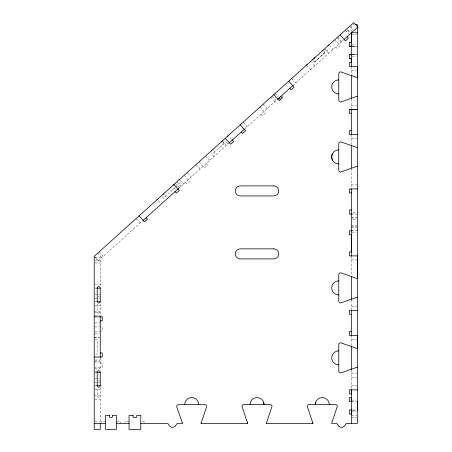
<?xml version="1.0" encoding="UTF-8"?>
<svg xmlns="http://www.w3.org/2000/svg" width="452" height="452" viewBox="0 0 452 452"><rect width="100%" height="100%" fill="white"/><g stroke="black" fill="none" stroke-linecap="round" stroke-linejoin="round"><path stroke-width="0.34" stroke-dasharray="2.26 1.69" d="M224.119 143.38L223.13 142.244M314.767 65.817L311.807 62.404M313.507 60.867L314.603 61.907M316.05 60.608L316.451 60.246M318.796 58.139L316.886 59.856M320.694 56.427L322.604 54.703M175.286 187.354L165.172 196.462L164.161 195.337M175.794 186.896L180.376 182.766M224.141 143.363L213.706 152.759L212.677 151.657M314.519 61.986L329.452 48.539M315.688 60.935L314.722 61.805M319.276 57.703L319.745 57.28M323.039 54.313L324.768 52.754M98.242 260.776L94.208 256.295L98.248 260.776L143.131 220.356M177.981 188.981L228.655 143.352M244.73 128.882L277.087 99.745M292.766 85.631L343.254 40.171M310.999 69.212L310.564 69.608L307.535 66.246M213.886 152.595L214.271 152.251M165.754 195.931L165.257 196.383M172.8 189.591L173.257 189.179M174.093 188.427L174.455 188.1M214.536 152.008L214.853 151.725M221.316 145.911L221.774 145.493M222.972 144.414L223.288 144.131M328.757 53.223L324.66 48.799M332.525 49.827L332.966 49.437L329.937 46.076M227.927 144.013L224.836 140.708M179.41 187.693L175.314 183.269M183.179 184.303L183.619 183.907L180.421 180.359M213.937 156.607L210.971 153.194M324.948 52.59L323.965 51.455M209.728 160.398L206.197 156.477M351.464 411.478L356.283 411.45M352.803 24.64L354.142 24.64M351.464 34.787L356.82 34.787M351.464 44.838L355.984 44.838M352.803 46.16L356.82 46.16M351.464 46.347L357.492 46.347M352.803 46.437L357.492 46.437M352.803 54.534L357.492 54.534M351.464 54.72L357.492 54.72M352.803 54.811L356.82 54.811M351.464 56.229L355.984 56.229M351.464 70.552L357.492 70.552M351.464 105.344L356.82 105.344M351.464 138.504L356.82 138.504M351.464 184.891L357.492 184.891M352.967 212.525L355.984 212.525M351.464 214.033L357.492 214.033M351.464 217.378L356.82 217.378M351.464 218.05L356.82 218.05M352.803 219.389L356.82 219.389M351.464 225.418L356.82 225.418M351.464 226.757L356.82 226.757M351.464 227.429L356.82 227.429M351.464 230.78L357.492 230.78M351.464 232.288L355.984 232.288M94.892 257.312L100.254 257.312L100.254 286.122M351.464 259.917L357.492 259.917M94.892 260.996L100.254 260.996M94.892 263.007L100.254 263.007M94.892 284.11L100.254 284.11M94.83 288.127L96.903 288.127M94.892 294.241L100.254 294.241M94.83 298.263L99.649 298.263M94.225 301.529L97.236 301.529M94.892 305.546L100.254 305.546M351.464 306.309L357.492 306.309M94.225 311.66L100.254 311.66L99.813 312.727A1.509 1.509 0 0 1 97.265 311.936L97.236 303.902M94.892 312.795L100.254 312.795M94.892 315.677L100.254 315.677M94.892 322.926L100.254 322.926M94.892 326.943L102.265 326.943L102.265 330.966L100.254 330.966M94.976 331.887L99.593 331.887M94.886 333.892L99.502 333.892M94.225 337.542L98.745 337.542M94.225 337.627L100.254 337.627M351.464 339.469L357.492 339.469M94.83 339.921L97.236 339.921L97.236 353.989L94.83 353.989M94.976 360.018L100.254 360.018M94.892 361.024L100.254 361.024M94.225 362.029L100.254 362.029M100.254 363.12L102.265 363.12L102.265 367.137L94.892 367.137M94.892 368.273L100.254 368.273M94.892 371.16L96.903 371.16M94.728 372.29L96.903 372.29M351.464 373.132L356.82 373.132M351.464 377.149L356.82 377.149M94.892 378.403L99.581 378.403M94.225 382.42L99.649 382.42M94.83 385.686L96.903 385.686M351.464 385.855L357.492 385.855M94.892 389.709L100.254 389.709M94.225 395.822L100.254 395.822L99.813 396.884A1.509 1.509 0 0 1 97.265 396.093L97.236 388.065M94.892 399.839L100.254 399.839M351.464 400.093L355.984 400.093M351.464 401.602L357.492 401.602M352.803 409.975L357.492 409.975M352.803 410.224L357.492 410.224M351.464 415.331L356.82 415.331M351.464 417.343L356.82 417.343M94.892 421.36L100.254 421.36M105.615 421.36L101.593 421.36L101.593 422.699M117.028 421.36L120.379 421.36L120.379 423.371M129.057 421.36L125.04 421.36L125.04 422.699M142.12 421.36L144.804 421.36L144.804 423.371M349.673 26.278L352.809 29.759M347.684 29.872L350.373 32.86M347.582 29.962L350.272 32.951M345.294 30.222L348.43 33.702M337.723 37.036L341.757 41.516M337.079 37.618L341.113 42.098M334.74 39.725L340.119 45.697L337.13 48.387L335.785 46.895M291.721 78.462L295.755 82.942M282.472 95.801L283.364 96.796M275.002 93.513L278.138 96.999M272.014 96.203L276.048 100.683M270.81 97.287L274.844 101.768M263.053 104.271L267.087 108.751M260.064 106.96L265.443 112.932L262.459 115.622L261.115 114.13M243.204 122.142L247.238 126.622M231.627 139.662L229.107 136.866M222.294 140.967L226.328 145.448M206.146 163.624L207.491 165.116L204.502 167.805L199.123 161.833M196.134 164.522L200.168 169.003M187.173 172.591L191.207 177.071M184.19 175.28L189.569 181.252L186.58 183.941L185.235 182.45M176.935 181.811L180.969 186.292M162.46 196.874L164.477 199.117M158.189 200.716L160.709 203.519M136.114 218.565L140.148 223.045M99.191 251.815L103.22 256.295M97.694 253.16L101.728 257.64M351.464 25.996L351.464 31.408M351.464 66.534L351.464 74.727M351.464 99.078L351.464 109.361M351.464 134.481L351.464 144.826M351.464 168.726L351.464 188.913M351.464 255.9L351.464 275.381M351.464 299.981L351.464 310.326M351.464 335.446L351.464 345.78M351.464 370.324L351.464 389.206M100.254 303.902L100.254 316.14M100.254 357.899L100.254 370.278M100.254 387.358L100.254 422.699M98.191 381.019A1.509 1.509 0 0 1 99.57 381.16M98.191 296.862A1.509 1.509 0 0 1 99.57 297.004"/><path stroke-width="0.68" d="M351.464 414.298L351.464 409.416M351.464 401.738L351.464 397.551L349.452 397.579L349.452 401.602L352.131 401.602M351.464 394.065L351.464 389.878L351.464 423.371M357.492 297.23A2.017 2.017 0 0 0 356.916 297.314L340.74 302.976A2.011 2.011 0 0 1 338.768 301.331L338.768 274.471A2.011 2.011 0 0 1 340.74 272.827L356.916 278.488A2.017 2.017 0 0 0 357.492 278.573L357.492 255.9L349.452 255.9L349.452 251.883L351.464 251.883L351.464 234.797L349.452 234.797L349.452 230.78L352.131 230.78M357.492 409.975L357.492 401.602M357.492 278.573L357.492 255.9M355.481 24.64L357.492 24.64L357.492 423.371L347.221 423.371A2.011 2.011 0 0 0 345.328 424.71A4.017 4.017 0 0 1 337.751 424.71A2.011 2.011 0 0 0 335.853 423.371L331.615 423.371L337.328 406.258A2.011 2.011 0 0 0 335.35 404.613L309.224 404.613A2.011 2.011 0 0 0 307.247 406.258L312.959 423.371L266.335 423.371L272.047 406.258A2.011 2.011 0 0 0 270.07 404.613L243.944 404.613A2.011 2.011 0 0 0 241.967 406.258L247.679 423.371L201.055 423.371L206.767 406.258A2.006 2.006 0 0 0 204.79 404.613L178.664 404.613A2.006 2.006 0 0 0 176.653 406.625L182.354 422.936M266.335 423.371L266.358 423.078M315.637 402.331L315.253 404.613A7.034 7.034 0 0 1 322.287 397.579A7.034 7.034 0 0 1 329.322 404.613M332.486 153.68L331.971 154.974A7 7 0 0 0 331.971 158.844L332.486 160.138M157.183 199.598L157.618 199.202M163.155 194.219L163.522 193.891M173.608 184.806L173.24 185.139M211.666 150.539L212.033 150.205M222.124 141.126L221.757 141.453M306.529 65.128L306.964 64.732M312.501 59.749L312.869 59.415M322.954 50.336L322.587 50.664M328.903 44.98L327.988 45.805M158.127 198.75L158.675 198.253M314.033 58.37L314.869 57.613M143.131 220.356L178.534 188.484M229.181 142.883L244.362 129.215M277.539 99.338L292.981 85.434M344.102 39.409L357.792 27.08L353.758 22.6L94.214 256.295L94.225 429.4L100.254 429.4L100.254 423.371M282.37 97.694L279.178 100.57L273.799 94.598M227.661 136.137L227.994 135.837M179.145 179.823L179.478 179.523M357.492 32.781L351.464 32.781L351.464 42.42L349.452 42.42M349.452 46.16L352.131 46.16M352.131 46.437L349.452 46.437L349.452 42.143M352.131 54.534L349.452 54.534L349.452 58.833L351.464 58.833L351.464 62.517L349.452 62.517L349.452 66.534L357.492 66.534L357.492 77.608A2.017 2.017 0 0 1 356.916 77.524L340.74 71.862A2.006 2.006 0 0 0 338.768 73.506L338.768 100.367A2.006 2.006 0 0 0 340.74 102.011L356.916 96.349A2 2 0 0 1 357.492 96.265M349.452 54.811L352.131 54.811M349.452 58.551L351.464 58.551M349.452 109.361L357.492 109.361L349.452 109.361L349.452 113.379L351.464 113.379M351.464 130.464L349.452 130.464L349.452 134.481L357.492 134.481M357.492 188.913L349.452 188.913L349.452 192.931L351.464 192.931M351.464 210.01L349.452 210.01L349.452 214.033L352.131 214.033M96.903 288.127L100.254 288.127L100.254 301.529A1.497 1.497 0 0 1 98.756 303.032A1.497 1.497 0 0 1 97.253 301.529L97.236 288.127A1.497 1.497 0 0 1 98.739 286.63A1.497 1.497 0 0 1 100.237 288.127M96.903 301.529L100.254 301.529M357.492 310.326L349.452 310.326L349.452 314.349L351.464 314.349M94.225 316.812L102.265 316.812L102.265 320.83L100.254 320.83M351.464 331.429L349.452 331.429L349.452 335.446L357.492 335.446L357.492 348.543A2.028 2.028 0 0 1 356.916 348.464L340.74 342.802A2.006 2.006 0 0 0 338.768 344.447L338.768 371.301A2.006 2.006 0 0 0 340.74 372.945L356.916 367.284A2.017 2.017 0 0 1 357.492 367.199M100.254 352.984L102.265 352.984L102.265 357.007L94.225 357.007M96.903 372.29L100.254 372.29L100.254 385.686A1.497 1.497 0 0 1 98.756 387.189A1.497 1.497 0 0 1 97.253 385.686L97.236 372.29A1.497 1.497 0 0 1 98.739 370.787A1.497 1.497 0 0 1 100.237 372.29M96.903 385.686L100.254 385.686M357.492 389.878L349.452 389.878L349.452 393.895L351.464 393.895M352.131 409.975L349.452 409.975L349.452 413.992L351.464 413.992M94.225 423.371L105.615 423.371M116.362 423.371L129.057 423.371M140.781 423.371L166.794 423.371A2.011 2.011 0 0 1 168.686 424.71A4.017 4.017 0 0 0 176.263 424.71A2.011 2.011 0 0 1 178.161 423.371L182.399 423.371A2 2 0 0 0 182.314 422.795M347.085 36.719L348.43 38.211L345.447 40.9L340.068 34.928M288.732 81.151L294.111 87.123L291.122 89.812L289.777 88.321M280.816 96.389L282.161 97.881M279.037 97.994L280.381 99.485M240.215 124.831L245.594 130.803L242.611 133.493L241.266 132.001M232.305 140.069L233.65 141.561L230.661 144.25L225.282 138.278M173.947 184.501L179.325 190.473L176.342 193.162L174.997 191.671M146.12 217.666L147.465 219.163L144.482 221.853L139.103 215.875M312.874 422.795L312.959 423.371M263.663 402.331L264.041 404.613L263.906 403.24A7.034 7.034 0 0 0 249.973 404.613M351.464 32.081L351.464 66.534M351.464 75.422L351.464 98.383M351.464 109.361L351.464 134.481M351.464 145.533L351.464 168.02M351.464 188.913L351.464 255.9M351.464 276.087L351.464 299.281M351.464 310.326L351.464 335.446M351.464 346.481L351.464 369.623M100.254 316.338L100.254 357.526M201.055 423.371A2.006 2.006 0 0 1 201.14 422.795M357.492 166.234A2.006 2.006 0 0 0 356.916 166.319L340.746 171.98A2.011 2.011 0 0 1 338.734 169.969L338.734 143.843A2.011 2.011 0 0 1 340.746 141.838L356.916 147.493A2.006 2.006 0 0 0 357.492 147.578M338.734 364.905A7.029 7.029 0 0 1 331.7 357.877A7.029 7.029 0 0 1 338.734 350.848M338.734 294.936A7.029 7.029 0 0 1 331.7 287.907A7.029 7.029 0 0 1 338.734 280.873M338.734 163.94A7.029 7.029 0 0 1 331.7 156.912A7.029 7.029 0 0 1 338.734 149.878M338.734 93.971A7.034 7.034 0 0 1 331.7 86.937A7.034 7.034 0 0 1 338.734 79.902M247.594 422.795A2 2 0 0 1 247.679 423.371M184.693 404.613A7.034 7.034 0 0 1 191.727 397.579A7.034 7.034 0 0 1 198.761 404.613M273.754 185.896L240.261 185.896A5.023 5.023 0 0 0 235.238 190.919A5.023 5.023 0 0 0 240.261 195.942L273.754 195.942A5.023 5.023 0 0 0 278.777 190.919A5.023 5.023 0 0 0 273.754 185.896M273.754 248.866L240.261 248.866A5.023 5.023 0 0 0 235.238 253.888A5.023 5.023 0 0 0 240.261 258.911L273.754 258.911A5.023 5.023 0 0 0 278.777 253.888A5.023 5.023 0 0 0 273.754 248.866M109.633 415.331L105.615 415.331L105.615 429.4L116.362 429.4L116.362 415.331L112.339 415.331L112.339 417.343L109.633 417.343L109.633 415.331M133.08 415.331L129.057 415.331L129.057 429.4L140.781 429.4L140.781 415.331L136.764 415.331L136.764 417.343L133.08 417.343L133.08 415.331"/></g></svg>
